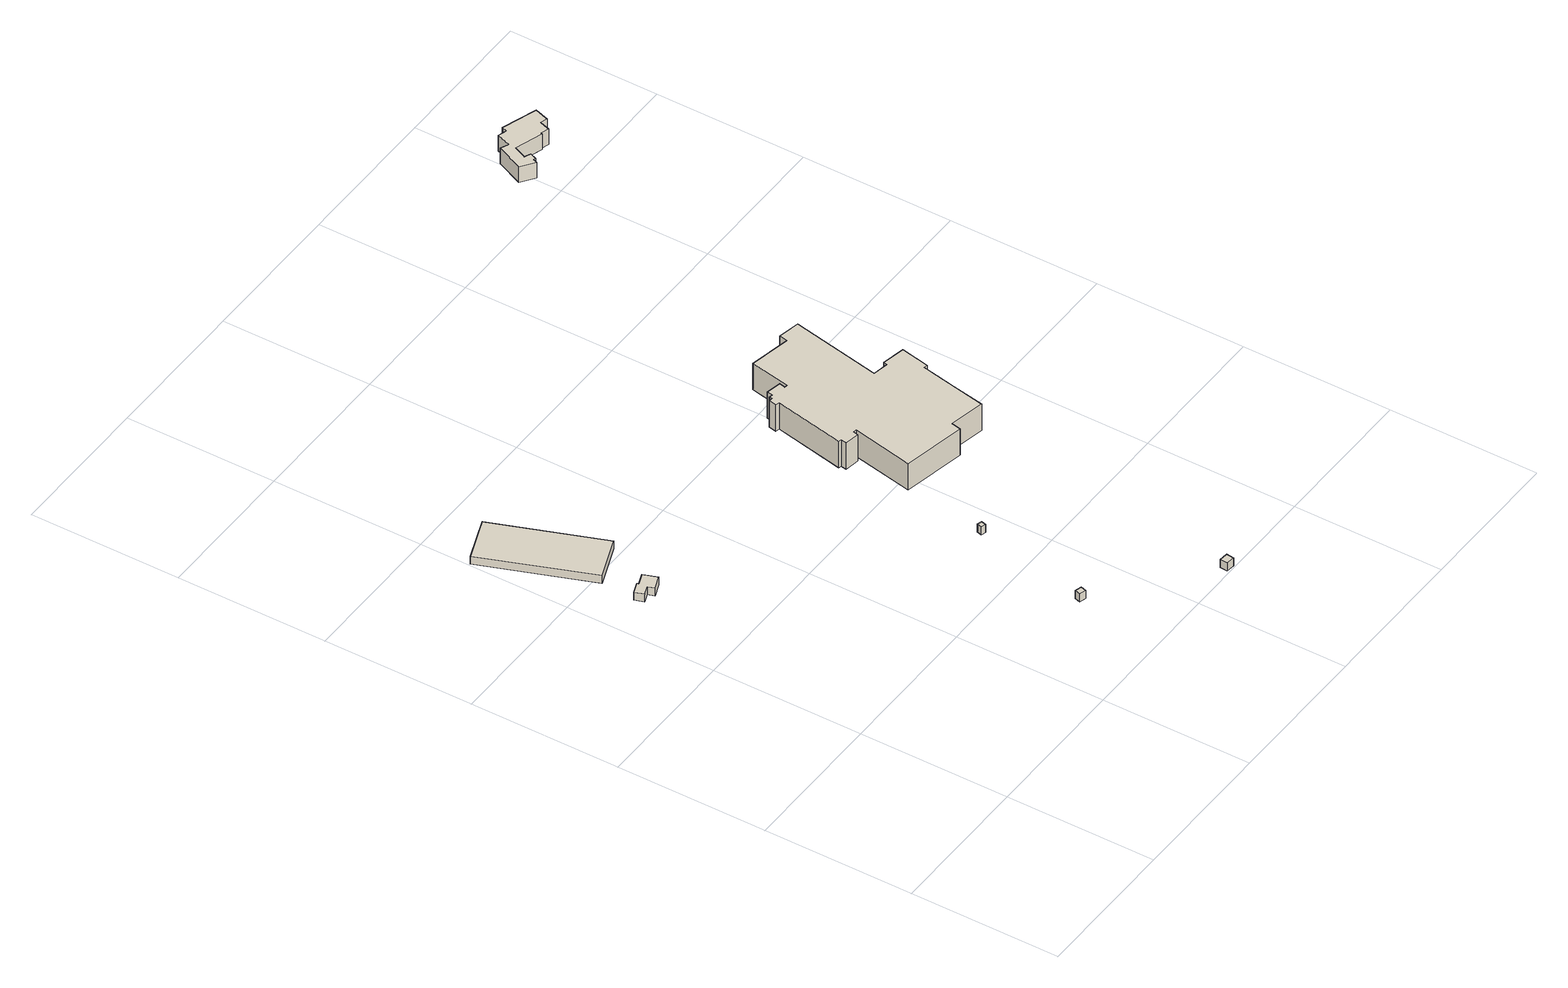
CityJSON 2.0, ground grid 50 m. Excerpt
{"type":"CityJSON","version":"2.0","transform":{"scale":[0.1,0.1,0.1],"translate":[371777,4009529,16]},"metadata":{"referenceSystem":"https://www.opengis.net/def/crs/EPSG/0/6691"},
"CityObjects":{
"building1":{"type":"Building","attributes":{"枝番":1,"利根川水系渡良瀬川洪水浸水想定区域（想定最大規模）.規模":"L2","利根川水系渡良瀬川洪水浸水想定区域（想定最大規模）.浸水ランク":"1","利根川水系渡良瀬川洪水浸水想定区域（想定最大規模）.浸水深":0.06,"利根川水系利根川洪水浸水想定区域（計画規模）.規模":"L1","利根川水系利根川洪水浸水想定区域（計画規模）.浸水ランク":"2","利根川水系利根川洪水浸水想定区域（計画規模）.浸水深":2.14,"利根川水系利根川洪水浸水想定区域（想定最大規模）.規模":"L2","利根川水系利根川洪水浸水想定区域（想定最大規模）.浸水ランク":"3","利根川水系利根川洪水浸水想定区域（想定最大規模）.浸水深":3.21,"利根川水系谷田川洪水浸水想定区域（想定最大規模）.規模":"L2","利根川水系谷田川洪水浸水想定区域（想定最大規模）.浸水ランク":"1","利根川水系谷田川洪水浸水想定区域（想定最大規模）.浸水深":0.006,"usage":"454","BuildingDetails.prefecture":"10","BuildingDetails.city":"10207","BuildingDetails.surveyYear":2016},"geometry":[{"type":"Solid","lod":"1","boundaries":[[[[0,1,2,3,4,5,6,7]],[[6,8,9,7]],[[5,10,8,6]],[[4,11,10,5]],[[3,12,11,4]],[[2,13,12,3]],[[1,14,13,2]],[[0,15,14,1]],[[7,9,15,0]],[[8,10,11,12,13,14,15,9]]]]}]},
"building2":{"type":"Building","attributes":{"枝番":1,"利根川水系渡良瀬川洪水浸水想定区域（想定最大規模）.規模":"L2","利根川水系渡良瀬川洪水浸水想定区域（想定最大規模）.浸水ランク":"2","利根川水系渡良瀬川洪水浸水想定区域（想定最大規模）.浸水深":1.45,"利根川水系渡良瀬川洪水浸水想定区域（想定最大規模）.継続時間":52.3,"利根川水系利根川洪水浸水想定区域（計画規模）.規模":"L1","利根川水系利根川洪水浸水想定区域（計画規模）.浸水ランク":"3","利根川水系利根川洪水浸水想定区域（計画規模）.浸水深":3.54,"利根川水系利根川洪水浸水想定区域（想定最大規模）.規模":"L2","利根川水系利根川洪水浸水想定区域（想定最大規模）.浸水ランク":"3","利根川水系利根川洪水浸水想定区域（想定最大規模）.浸水深":4.61,"利根川水系谷田川洪水浸水想定区域（想定最大規模）.規模":"L2","利根川水系谷田川洪水浸水想定区域（想定最大規模）.浸水ランク":"2","利根川水系谷田川洪水浸水想定区域（想定最大規模）.浸水深":1.21,"利根川水系谷田川洪水浸水想定区域（想定最大規模）.継続時間":339.1,"BuildingDetails.prefecture":"10","BuildingDetails.city":"10207"},"geometry":[{"type":"Solid","lod":"1","boundaries":[[[[16,17,18,19]],[[18,20,21,19]],[[17,22,20,18]],[[16,23,22,17]],[[19,21,23,16]],[[20,22,23,21]]]]}]},
"building3":{"type":"Building","attributes":{"枝番":1,"利根川水系渡良瀬川洪水浸水想定区域（想定最大規模）.規模":"L2","利根川水系渡良瀬川洪水浸水想定区域（想定最大規模）.浸水ランク":"2","利根川水系渡良瀬川洪水浸水想定区域（想定最大規模）.浸水深":0.51,"利根川水系渡良瀬川洪水浸水想定区域（想定最大規模）.継続時間":3.6,"usage":"451","BuildingDetails.prefecture":"10","BuildingDetails.city":"10207","BuildingDetails.surveyYear":2016},"geometry":[{"type":"Solid","lod":"1","boundaries":[[[[24,25,26,27]],[[26,28,29,27]],[[25,30,28,26]],[[24,31,30,25]],[[27,29,31,24]],[[28,30,31,29]]]]}]},
"building4":{"type":"Building","attributes":{"枝番":1,"利根川水系渡良瀬川洪水浸水想定区域（想定最大規模）.規模":"L2","利根川水系渡良瀬川洪水浸水想定区域（想定最大規模）.浸水ランク":"1","利根川水系渡良瀬川洪水浸水想定区域（想定最大規模）.浸水深":0.43,"利根川水系谷田川洪水浸水想定区域（想定最大規模）.規模":"L2","usage":"451","BuildingDetails.prefecture":"10","BuildingDetails.city":"10207","BuildingDetails.surveyYear":2016},"geometry":[{"type":"Solid","lod":"1","boundaries":[[[[32,33,34,35]],[[34,36,37,35]],[[33,38,36,34]],[[32,39,38,33]],[[35,37,39,32]],[[36,38,39,37]]]]}]},
"building5":{"type":"Building","attributes":{"枝番":1,"利根川水系渡良瀬川洪水浸水想定区域（想定最大規模）.規模":"L2","利根川水系渡良瀬川洪水浸水想定区域（想定最大規模）.浸水ランク":"2","利根川水系渡良瀬川洪水浸水想定区域（想定最大規模）.浸水深":1.3,"利根川水系渡良瀬川洪水浸水想定区域（想定最大規模）.継続時間":76.2,"usage":"451","BuildingDetails.prefecture":"10","BuildingDetails.city":"10207","BuildingDetails.surveyYear":2016},"geometry":[{"type":"Solid","lod":"1","boundaries":[[[[40,41,42,43]],[[42,44,45,43]],[[41,46,44,42]],[[40,47,46,41]],[[43,45,47,40]],[[44,46,47,45]]]]}]},
"building6":{"type":"Building","attributes":{"枝番":1,"利根川水系渡良瀬川洪水浸水想定区域（想定最大規模）.規模":"L2","利根川水系渡良瀬川洪水浸水想定区域（想定最大規模）.浸水ランク":"1","利根川水系渡良瀬川洪水浸水想定区域（想定最大規模）.浸水深":0.44,"利根川水系利根川洪水浸水想定区域（計画規模）.規模":"L1","利根川水系利根川洪水浸水想定区域（計画規模）.浸水ランク":"2","利根川水系利根川洪水浸水想定区域（計画規模）.浸水深":2.54,"利根川水系利根川洪水浸水想定区域（想定最大規模）.規模":"L2","利根川水系利根川洪水浸水想定区域（想定最大規模）.浸水ランク":"3","利根川水系利根川洪水浸水想定区域（想定最大規模）.浸水深":3.61,"利根川水系谷田川洪水浸水想定区域（想定最大規模）.規模":"L2","利根川水系谷田川洪水浸水想定区域（想定最大規模）.浸水ランク":"1","利根川水系谷田川洪水浸水想定区域（想定最大規模）.浸水深":0.128,"usage":"452","measuredHeight":10.5,"BuildingDetails.prefecture":"10","BuildingDetails.city":"10207","BuildingDetails.surveyYear":2016},"geometry":[{"type":"Solid","lod":"1","boundaries":[[[[48,49,50,51,52,53,54,55,56,57,58,59,60,61,62,63,64,65,66,67,68,69,70,71,72,73,74,75,76,77,78,79]],[[78,80,81,79]],[[77,82,80,78]],[[76,83,82,77]],[[75,84,83,76]],[[74,85,84,75]],[[73,86,85,74]],[[72,87,86,73]],[[71,88,87,72]],[[70,89,88,71]],[[69,90,89,70]],[[68,91,90,69]],[[67,92,91,68]],[[66,93,92,67]],[[65,94,93,66]],[[64,95,94,65]],[[63,96,95,64]],[[62,97,96,63]],[[61,98,97,62]],[[60,99,98,61]],[[59,100,99,60]],[[58,101,100,59]],[[57,102,101,58]],[[56,103,102,57]],[[55,104,103,56]],[[54,105,104,55]],[[53,106,105,54]],[[52,107,106,53]],[[51,108,107,52]],[[50,109,108,51]],[[49,110,109,50]],[[48,111,110,49]],[[79,81,111,48]],[[80,82,83,84,85,86,87,88,89,90,91,92,93,94,95,96,97,98,99,100,101,102,103,104,105,106,107,108,109,110,111,81]]]]}]},
"building7":{"type":"Building","attributes":{"枝番":1,"利根川水系渡良瀬川洪水浸水想定区域（想定最大規模）.規模":"L2","利根川水系渡良瀬川洪水浸水想定区域（想定最大規模）.浸水ランク":"1","利根川水系渡良瀬川洪水浸水想定区域（想定最大規模）.浸水深":0.44,"利根川水系利根川洪水浸水想定区域（計画規模）.規模":"L1","利根川水系利根川洪水浸水想定区域（計画規模）.浸水ランク":"2","利根川水系利根川洪水浸水想定区域（計画規模）.浸水深":2.54,"利根川水系利根川洪水浸水想定区域（想定最大規模）.規模":"L2","利根川水系利根川洪水浸水想定区域（想定最大規模）.浸水ランク":"3","利根川水系利根川洪水浸水想定区域（想定最大規模）.浸水深":3.61,"利根川水系谷田川洪水浸水想定区域（想定最大規模）.規模":"L2","利根川水系谷田川洪水浸水想定区域（想定最大規模）.浸水ランク":"1","利根川水系谷田川洪水浸水想定区域（想定最大規模）.浸水深":0.128,"measuredHeight":8.7,"BuildingDetails.prefecture":"10","BuildingDetails.city":"10207"},"geometry":[{"type":"Solid","lod":"1","boundaries":[[[[112,113,114,115]],[[114,116,117,115]],[[113,118,116,114]],[[112,119,118,113]],[[115,117,119,112]],[[116,118,119,117]]]]}]},
"building8":{"type":"Building","attributes":{"枝番":1,"利根川水系渡良瀬川洪水浸水想定区域（想定最大規模）.規模":"L2","利根川水系渡良瀬川洪水浸水想定区域（想定最大規模）.浸水ランク":"1","利根川水系渡良瀬川洪水浸水想定区域（想定最大規模）.浸水深":0.34,"利根川水系利根川洪水浸水想定区域（計画規模）.規模":"L1","利根川水系利根川洪水浸水想定区域（計画規模）.浸水ランク":"2","利根川水系利根川洪水浸水想定区域（計画規模）.浸水深":2.43,"利根川水系利根川洪水浸水想定区域（想定最大規模）.規模":"L2","利根川水系利根川洪水浸水想定区域（想定最大規模）.浸水ランク":"3","利根川水系利根川洪水浸水想定区域（想定最大規模）.浸水深":3.51,"利根川水系谷田川洪水浸水想定区域（想定最大規模）.規模":"L2","利根川水系谷田川洪水浸水想定区域（想定最大規模）.浸水ランク":"1","利根川水系谷田川洪水浸水想定区域（想定最大規模）.浸水深":0.099,"usage":"411","measuredHeight":13,"BuildingDetails.prefecture":"10","BuildingDetails.city":"10207","BuildingDetails.surveyYear":2016},"geometry":[{"type":"Solid","lod":"1","boundaries":[[[[120,121,122,123,124,125,126,127,128,129,130,131,132,133,134,135,136,137]],[[136,138,139,137]],[[135,140,138,136]],[[134,141,140,135]],[[133,142,141,134]],[[132,143,142,133]],[[131,144,143,132]],[[130,145,144,131]],[[129,146,145,130]],[[128,147,146,129]],[[127,148,147,128]],[[126,149,148,127]],[[125,150,149,126]],[[124,151,150,125]],[[123,152,151,124]],[[122,153,152,123]],[[121,154,153,122]],[[120,155,154,121]],[[137,139,155,120]],[[138,140,141,142,143,144,145,146,147,148,149,150,151,152,153,154,155,139]]]]}]}
},
"vertices":[
[161,1332,19],[131,1321,19],[120,1351,19],[157,1365,19],[159,1359,19],[198,1374,19],[215,1327,19],[169,1310,19],[215,1327,49],[169,1310,49],[198,1374,49],[159,1359,49],[157,1365,49],[120,1351,49],[131,1321,49],[161,1332,49],
[7,1834,7],[151,1888,7],[286,1528,7],[143,1474,7],[286,1528,37],[143,1474,37],[151,1888,37],[7,1834,37],
[815,284,14],[820,303,14],[842,297,14],[837,278,14],[842,297,44],[837,278,44],[820,303,44],[815,284,44],
[899,675,19],[904,691,19],[919,686,19],[914,670,19],[919,686,49],[914,670,49],[904,691,49],[899,675,49],
[1163,9,7],[1166,34,7],[1195,31,7],[1192,6,7],[1195,31,37],[1192,6,37],[1166,34,37],[1163,9,37],
[950,957,16],[991,1161,16],[981,1163,16],[977,1146,16],[929,1155,16],[932,1174,16],[923,1176,16],[970,1410,16],[957,1413,16],[962,1439,16],[974,1437,16],[976,1447,16],[987,1445,16],[991,1464,16],[1040,1454,16],[1036,1434,16],[1045,1432,16],[1072,1566,16],[1207,1539,16],[1213,1567,16],[1285,1553,16],[1225,1253,16],[1277,1243,16],[1279,1256,16],[1356,1240,16],[1337,1144,16],[1325,1147,16],[1315,1098,16],[1302,1031,16],[1281,923,16],[1164,947,16],[1158,916,16],[1164,947,116],[1158,916,116],[1281,923,116],[1302,1031,116],[1315,1098,116],[1325,1147,116],[1337,1144,116],[1356,1240,116],[1279,1256,116],[1277,1243,116],[1225,1253,116],[1285,1553,116],[1213,1567,116],[1207,1539,116],[1072,1566,116],[1045,1432,116],[1036,1434,116],[1040,1454,116],[991,1464,116],[987,1445,116],[976,1447,116],[974,1437,116],[962,1439,116],[957,1413,116],[970,1410,116],[923,1176,116],[932,1174,116],[929,1155,116],[977,1146,116],[981,1163,116],[991,1161,116],[950,957,116],
[1302,1031,17],[1315,1098,17],[1332,1095,17],[1319,1027,17],[1332,1095,84],[1319,1027,84],[1315,1098,84],[1302,1031,84],
[1458,2616,15],[1498,2706,15],[1525,2694,15],[1541,2741,15],[1570,2732,15],[1576,2749,15],[1692,2710,15],[1676,2662,15],[1654,2670,15],[1642,2635,15],[1616,2643,15],[1615,2639,15],[1523,2670,15],[1504,2628,15],[1525,2619,15],[1515,2596,15],[1509,2598,15],[1502,2584,15],[1509,2598,74],[1502,2584,74],[1515,2596,74],[1525,2619,74],[1504,2628,74],[1523,2670,74],[1615,2639,74],[1616,2643,74],[1642,2635,74],[1654,2670,74],[1676,2662,74],[1692,2710,74],[1576,2749,74],[1570,2732,74],[1541,2741,74],[1525,2694,74],[1498,2706,74],[1458,2616,74]
]}
